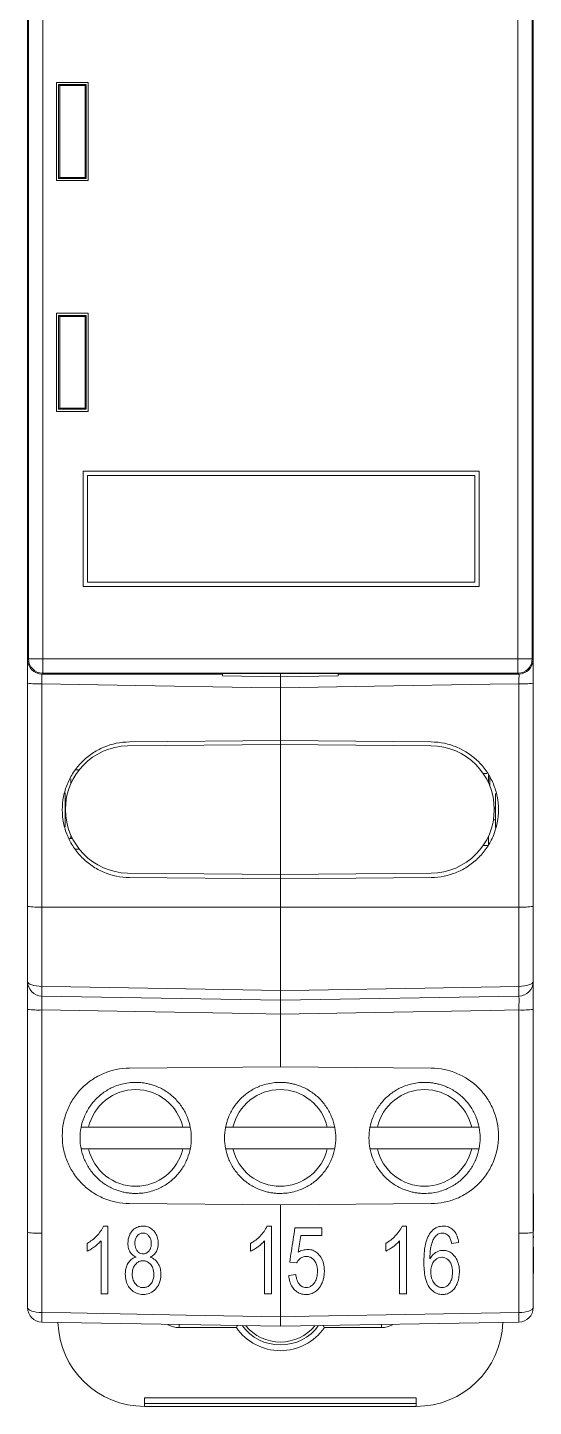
# Model space of a CAD drawing. Header units: millimetres. Extents: x 2728.5 to 2746, y 1853.1 to 1948.7.
# Drawn here: x 2728.5 to 2746.01, y 1853.12 to 1900.89 of the extents above; entities that cross this region are included whole.
import ezdxf

# ---------------------------------------------------------------- set-up
doc = ezdxf.new("R2010")
doc.units = ezdxf.units.MM

msp = doc.modelspace()

# ---------------------------------------------------------------- linework, layer by layer
at = {"color": 7, "linetype": 'Continuous', "lineweight": 15}
for p, q in [((2728.499, 1922.795), (2728.499, 1878.995)), ((2728.499, 1922.651), (2728.499, 1879.139)), ((2728.528, 1879.024), (2728.528, 1922.765)), ((2729.028, 1922.765), (2729.028, 1879.024)), ((2745.47, 1879.024), (2745.47, 1922.765)), ((2745.97, 1922.765), (2745.97, 1879.024)), ((2745.999, 1878.995), (2745.999, 1922.795)), ((2745.999, 1879.139), (2745.999, 1922.651)), ((2729.499, 1895.595), (2729.499, 1898.995)), ((2729.499, 1898.995), (2730.599, 1898.995)), ((2729.609, 1898.885), (2729.574, 1898.92)), ((2729.574, 1898.92), (2729.574, 1895.67)), ((2730.524, 1898.92), (2729.574, 1898.92)), ((2729.609, 1898.885), (2729.609, 1895.704)), ((2730.489, 1898.885), (2729.609, 1898.885)), ((2730.489, 1898.885), (2730.524, 1898.92)), ((2730.489, 1895.704), (2730.489, 1898.885)), ((2730.524, 1895.67), (2730.524, 1898.92)), ((2730.599, 1898.995), (2730.599, 1895.595)), ((2730.599, 1895.595), (2729.499, 1895.595)), ((2729.609, 1895.704), (2729.574, 1895.67)), ((2729.574, 1895.67), (2730.524, 1895.67)), ((2729.609, 1895.704), (2730.489, 1895.704)), ((2730.489, 1895.704), (2730.524, 1895.67)), ((2729.499, 1890.995), (2730.599, 1890.995)), ((2729.499, 1887.595), (2729.499, 1890.995)), ((2730.599, 1890.995), (2730.599, 1887.595)), ((2729.609, 1890.885), (2729.574, 1890.92)), ((2730.524, 1890.92), (2729.574, 1890.92)), ((2729.574, 1890.92), (2729.574, 1887.67)), ((2730.489, 1890.885), (2729.609, 1890.885)), ((2729.609, 1890.885), (2729.609, 1887.704)), ((2730.489, 1890.885), (2730.524, 1890.92)), ((2730.489, 1887.704), (2730.489, 1890.885)), ((2730.524, 1887.67), (2730.524, 1890.92)), ((2730.599, 1887.595), (2729.499, 1887.595)), ((2729.609, 1887.704), (2729.574, 1887.67)), ((2729.574, 1887.67), (2730.524, 1887.67)), ((2729.609, 1887.704), (2730.489, 1887.704)), ((2730.489, 1887.704), (2730.524, 1887.67)), ((2744.128, 1885.524), (2730.428, 1885.524)), ((2730.428, 1885.524), (2730.428, 1881.524)), ((2743.978, 1885.374), (2730.578, 1885.374)), ((2730.578, 1885.374), (2730.578, 1881.674)), ((2743.978, 1881.674), (2743.978, 1885.374)), ((2744.128, 1881.524), (2744.128, 1885.524)), ((2730.428, 1881.524), (2744.128, 1881.524)), ((2730.578, 1881.674), (2743.978, 1881.674)), ((2728.499, 1878.995), (2728.528, 1879.024)), ((2729.028, 1879.024), (2728.528, 1879.024)), ((2729.028, 1879.024), (2745.47, 1879.024)), ((2729.028, 1878.524), (2729.028, 1879.024)), ((2745.97, 1879.024), (2745.47, 1879.024)), ((2745.47, 1878.524), (2745.47, 1879.024)), ((2745.97, 1879.024), (2745.999, 1878.995)), ((2729.028, 1878.524), (2728.999, 1878.495)), ((2745.47, 1878.524), (2729.028, 1878.524)), ((2735.043, 1878.515), (2735.043, 1878.505)), ((2739.455, 1878.515), (2735.043, 1878.515)), ((2735.043, 1878.505), (2735.043, 1878.515)), ((2735.249, 1878.429), (2735.249, 1878.515)), ((2737.249, 1878.515), (2737.249, 1878.395)), ((2739.249, 1878.515), (2739.249, 1878.429)), ((2739.455, 1878.505), (2739.455, 1878.515)), ((2739.455, 1878.505), (2739.455, 1878.515)), ((2745.499, 1878.495), (2745.47, 1878.524)), ((2728.499, 1870.446), (2728.499, 1878.175)), ((2728.99, 1878.157), (2728.99, 1870.422)), ((2728.999, 1878.495), (2735.249, 1878.495)), ((2735.043, 1878.505), (2735.249, 1878.505)), ((2737.249, 1878.395), (2735.249, 1878.429)), ((2739.249, 1878.429), (2737.249, 1878.395)), ((2739.249, 1878.505), (2739.455, 1878.505)), ((2739.249, 1878.495), (2745.499, 1878.495)), ((2745.508, 1870.422), (2745.508, 1878.157)), ((2745.999, 1878.175), (2745.999, 1870.446)), ((2737.249, 1878.013), (2737.249, 1876.19)), ((2737.249, 1876.19), (2732.028, 1876.144)), ((2737.249, 1876.19), (2742.469, 1876.144)), ((2731.956, 1876.009), (2737.249, 1876.055)), ((2737.249, 1876.055), (2737.249, 1871.55)), ((2737.249, 1876.055), (2742.468, 1876.009)), ((2730.168, 1875.179), (2730.287, 1875.176)), ((2744.266, 1875.055), (2744.397, 1875.055)), ((2744.449, 1874.735), (2744.449, 1874.983)), ((2729.799, 1874.381), (2729.799, 1873.206)), ((2744.699, 1873.18), (2744.699, 1874.357)), ((2744.626, 1873.444), (2744.699, 1873.445)), ((2730.053, 1872.795), (2729.954, 1872.795)), ((2744.449, 1872.562), (2744.449, 1872.87)), ((2730.289, 1872.429), (2730.158, 1872.427)), ((2744.439, 1872.55), (2744.266, 1872.55)), ((2731.962, 1871.597), (2737.249, 1871.55)), ((2737.249, 1871.399), (2732.028, 1871.445)), ((2737.249, 1871.55), (2742.468, 1871.596)), ((2737.249, 1871.399), (2742.469, 1871.445)), ((2737.249, 1871.399), (2737.249, 1870.415)), ((2728.499, 1867.839), (2728.499, 1870.446)), ((2728.99, 1870.422), (2737.249, 1870.415)), ((2728.99, 1870.422), (2728.99, 1867.675)), ((2745.508, 1870.422), (2737.249, 1870.415)), ((2737.249, 1870.415), (2737.249, 1867.526)), ((2745.508, 1867.675), (2745.508, 1870.422)), ((2745.999, 1870.446), (2745.999, 1867.839)), ((2737.249, 1867.195), (2728.99, 1867.339)), ((2745.508, 1867.339), (2737.249, 1867.195)), ((2728.499, 1859.146), (2728.499, 1866.875)), ((2728.99, 1866.857), (2728.99, 1859.122)), ((2737.249, 1866.713), (2737.249, 1864.89)), ((2745.508, 1859.122), (2745.508, 1866.857)), ((2745.999, 1866.875), (2745.999, 1859.146)), ((2737.249, 1864.89), (2732.028, 1864.844)), ((2737.249, 1864.89), (2742.469, 1864.844)), ((2730.609, 1862.798), (2733.874, 1862.798)), ((2735.609, 1862.798), (2738.874, 1862.798)), ((2740.609, 1862.798), (2743.874, 1862.798)), ((2733.874, 1862.048), (2730.609, 1862.048)), ((2738.874, 1862.048), (2735.609, 1862.048)), ((2743.874, 1862.048), (2740.609, 1862.048)), ((2746.009, 1860.521), (2745.999, 1860.521)), ((2746.009, 1860.489), (2745.999, 1860.489)), ((2746.009, 1859.189), (2746.009, 1860.489)), ((2737.249, 1860.099), (2732.028, 1860.145)), ((2737.249, 1860.099), (2737.249, 1859.115)), ((2728.499, 1856.539), (2728.499, 1859.146)), ((2728.99, 1859.122), (2728.99, 1856.375)), ((2731.125, 1859.368), (2731.281, 1859.368)), ((2736.786, 1859.368), (2736.942, 1859.368)), ((2737.249, 1859.115), (2737.249, 1856.226)), ((2738.683, 1859.308), (2738.683, 1859.037)), ((2741.461, 1859.368), (2741.617, 1859.368)), ((2745.508, 1856.375), (2745.508, 1859.122)), ((2746.009, 1859.189), (2745.999, 1859.189)), ((2746.009, 1859.172), (2745.999, 1859.172)), ((2746.009, 1859.154), (2745.999, 1859.154)), ((2745.999, 1859.146), (2745.999, 1856.539)), ((2746.009, 1859.025), (2745.999, 1859.025)), ((2746.009, 1858.961), (2745.999, 1858.961)), ((2746.009, 1858.961), (2746.009, 1859.025)), ((2743.418, 1858.797), (2743.178, 1858.767)), ((2746.009, 1858.671), (2745.999, 1858.671)), ((2746.009, 1858.639), (2745.999, 1858.639)), ((2746.009, 1857.729), (2746.009, 1858.639)), ((2737.812, 1858.089), (2737.572, 1858.123)), ((2737.542, 1857.657), (2737.782, 1857.687)), ((2746.009, 1857.729), (2745.999, 1857.729)), ((2746.009, 1857.668), (2745.999, 1857.668)), ((2731.281, 1857.026), (2731.041, 1857.026)), ((2736.942, 1857.026), (2736.702, 1857.026)), ((2741.617, 1857.026), (2741.377, 1857.026)), ((2746.009, 1857.322), (2745.999, 1857.322)), ((2746.009, 1857.225), (2745.999, 1857.225)), ((2746.009, 1856.997), (2745.999, 1856.997)), ((2737.249, 1855.895), (2728.99, 1856.039)), ((2735.726, 1855.85), (2733.749, 1855.85)), ((2745.508, 1856.039), (2737.249, 1855.895)), ((2740.749, 1855.85), (2738.772, 1855.85)), ((2732.549, 1853.419), (2741.949, 1853.419)), ((2732.549, 1853.219), (2732.549, 1853.419)), ((2741.949, 1853.219), (2732.549, 1853.219)), ((2732.549, 1853.219), (2732.549, 1853.12)), ((2741.949, 1853.219), (2741.949, 1853.419)), ((2741.949, 1853.219), (2741.949, 1853.12)), ((2741.949, 1853.12), (2732.549, 1853.12))]:
    msp.add_line(p, q, dxfattribs=at)
at = {"color": 102, "linetype": 'Continuous', "lineweight": 15}
for p, q in [((2737.249, 1876.19), (2737.249, 1876.055)), ((2729.995, 1874.868), (2729.995, 1874.693)), ((2744.502, 1874.611), (2744.502, 1874.91)), ((2729.995, 1872.915), (2729.995, 1872.795)), ((2737.249, 1871.55), (2737.249, 1871.399)), ((2732.43, 1859.119), (2732.561, 1859.119)), ((2742.923, 1859.119), (2742.813, 1859.119)), ((2733.749, 1855.85), (2733.749, 1855.956)), ((2740.749, 1855.956), (2740.749, 1855.85))]:
    msp.add_line(p, q, dxfattribs=at)
at = {"color": 7, "linetype": 'Continuous', "lineweight": 15, "flags": 128}
for points in [[(2737.249, 1878.013), (2736.249, 1878.03), (2732.25, 1878.1), (2728.99, 1878.157)], [(2745.508, 1878.157), (2744.508, 1878.139), (2740.509, 1878.07), (2737.249, 1878.013)], [(2728.99, 1867.675), (2728.894, 1867.679), (2728.801, 1867.689), (2728.717, 1867.704), (2728.642, 1867.724), (2728.581, 1867.749), (2728.536, 1867.777), (2728.508, 1867.807), (2728.499, 1867.839)], [(2728.99, 1867.675), (2729.99, 1867.657), (2733.989, 1867.585), (2737.249, 1867.526)], [(2737.249, 1867.526), (2738.249, 1867.544), (2742.248, 1867.616), (2745.508, 1867.675)], [(2745.999, 1867.839), (2745.989, 1867.807), (2745.962, 1867.777), (2745.916, 1867.749), (2745.855, 1867.724), (2745.781, 1867.704), (2745.696, 1867.689), (2745.604, 1867.679), (2745.508, 1867.675)], [(2737.249, 1866.713), (2736.249, 1866.73), (2732.25, 1866.8), (2728.99, 1866.857)], [(2745.508, 1866.857), (2744.508, 1866.839), (2740.509, 1866.77), (2737.249, 1866.713)], [(2737.249, 1860.099), (2739.858, 1860.122), (2742.469, 1860.145)], [(2728.99, 1856.375), (2728.894, 1856.379), (2728.801, 1856.389), (2728.717, 1856.404), (2728.642, 1856.424), (2728.581, 1856.449), (2728.536, 1856.477), (2728.508, 1856.507), (2728.499, 1856.539)], [(2745.508, 1856.375), (2745.604, 1856.379), (2745.696, 1856.389), (2745.781, 1856.404), (2745.855, 1856.424), (2745.916, 1856.449), (2745.962, 1856.477), (2745.989, 1856.507), (2745.999, 1856.539)], [(2728.99, 1856.375), (2729.99, 1856.357), (2733.989, 1856.285), (2737.249, 1856.226)], [(2737.249, 1856.226), (2738.249, 1856.244), (2742.248, 1856.316), (2745.508, 1856.375)]]:
    msp.add_lwpolyline(points, dxfattribs=at)
at = {"color": 7, "linetype": 'Continuous', "lineweight": 15}
for centre, radius, start, end in [((2729.028, 1879.024), 0.5, 180.0016, 269.9983), ((2745.469, 1879.024), 0.5, 270.0017, 359.9984), ((2728.869, 1881.579), 3.424, 263.7965, 272.0287), ((2745.629, 1881.579), 3.424, 267.9713, 276.2035), ((2742.449, 1873.803), 2.207, 270.5, 89.5), ((2728.869, 1872.983), 2.565, 261.7006, 272.7065), ((2745.629, 1872.983), 2.565, 267.2935, 278.2994), ((2728.999, 1867.839), 0.5, 180, 269), ((2734.804, 1867.507), 5.816, 178.3416, 181.6584), ((2745.499, 1867.839), 0.5, 271, 0), ((2739.694, 1867.507), 5.816, 358.3416, 1.6584), ((2728.869, 1870.279), 3.425, 263.7973, 272.0285), ((2745.629, 1870.279), 3.425, 267.9715, 276.2027), ((2728.869, 1861.682), 2.564, 261.6988, 272.708), ((2745.629, 1861.682), 2.564, 267.292, 278.3012), ((2728.999, 1856.539), 0.5, 180, 269), ((2745.499, 1856.539), 0.5, 271, 0), ((2734.804, 1856.207), 5.816, 178.3416, 181.6584), ((2739.694, 1856.207), 5.816, 358.3416, 1.6584), ((2732.549, 1856.12), 3, 181.7547, 270), ((2737.249, 1856.9), 1.85, 214.5739, 325.4261), ((2737.249, 1856.9), 1.65, 216.5266, 323.4734), ((2737.249, 1856.9), 1.55, 219.4127, 320.5873), ((2741.949, 1856.12), 3, 270, 358.2335)]:
    msp.add_arc(centre, radius, start, end, dxfattribs=at)
at = {"color": 102, "linetype": 'Continuous', "lineweight": 15}
for centre, start, end in [((2733.749, 1856.65), 240.7879, 270), ((2740.749, 1856.65), 270, 298.966)]:
    msp.add_arc(centre, 0.8, start, end, dxfattribs=at)
at = {"color": 7, "linetype": 'Continuous', "lineweight": 15}
for centre, major_axis, ratio, start_param, end_param in [((2728.999, 1878.995), (-0.354, -0.354), 0.999973, 5.497801, 7.06857), ((2745.499, 1878.995), (0.354, -0.354), 0.999973, 5.497801, 7.06857), ((2732.015, 1873.803), (-1.412, 1.697), 0.999163, 5.615437, 8.706415), ((2744.499, 1873.743), (0.142, 0.144), 0.975618, 5.503958, 6.182554)]:
    msp.add_ellipse(centre, major_axis=major_axis, ratio=ratio, start_param=start_param, end_param=end_param, dxfattribs=at)
for points, knots in [([(2728.499, 1878.995), (2728.499, 1878.932), (2728.499, 1878.803), (2728.499, 1878.509), (2728.499, 1878.286), (2728.499, 1878.175)], [0, 0, 0, 0, 0.322195, 0.661098, 1, 1, 1, 1]), ([(2745.999, 1878.175), (2745.999, 1878.236), (2745.999, 1878.41), (2745.999, 1878.676), (2745.999, 1878.899), (2745.999, 1878.972), (2745.999, 1878.995)], [0, 0, 0, 0, 0.183153, 0.515053, 0.846973, 1, 1, 1, 1]), ([(2737.249, 1878.405), (2737.249, 1878.399), (2737.249, 1878.367), (2737.249, 1878.262), (2737.249, 1878.13), (2737.249, 1878.044), (2737.249, 1878.013)], [0, 0, 0, 0, 0.087417, 0.44514, 0.802841, 1, 1, 1, 1]), ([(2737.249, 1878.013), (2737.249, 1878.068), (2737.249, 1878.18), (2737.249, 1878.32), (2737.249, 1878.379), (2737.249, 1878.405)], [0, 0, 0, 0, 0.359008, 0.718015, 1, 1, 1, 1]), ([(2732.028, 1871.445), (2731.724, 1871.447), (2731.416, 1871.511), (2730.995, 1871.688), (2730.86, 1871.762), (2730.605, 1871.934), (2730.488, 1872.031), (2730.273, 1872.248), (2730.175, 1872.369), (2730.006, 1872.623), (2729.935, 1872.757), (2729.818, 1873.041), (2729.773, 1873.189), (2729.714, 1873.488), (2729.699, 1873.639), (2729.699, 1873.948), (2729.714, 1874.1), (2729.773, 1874.398), (2729.817, 1874.547), (2729.934, 1874.83), (2730.005, 1874.964), (2730.173, 1875.219), (2730.271, 1875.339), (2730.486, 1875.556), (2730.603, 1875.653), (2730.857, 1875.826), (2730.993, 1875.899), (2731.413, 1876.077), (2731.719, 1876.142), (2732.028, 1876.144)], [0, 0, 0, 0, 0.125, 0.125, 0.1875, 0.1875, 0.25, 0.25, 0.3125, 0.3125, 0.375, 0.375, 0.4375, 0.4375, 0.5, 0.5, 0.5625, 0.5625, 0.625, 0.625, 0.6875, 0.6875, 0.75, 0.75, 0.8125, 0.8125, 0.875, 0.875, 1, 1, 1, 1]), ([(2742.469, 1871.445), (2742.624, 1871.446), (2742.776, 1871.462), (2743.074, 1871.524), (2743.222, 1871.57), (2743.505, 1871.689), (2743.638, 1871.762), (2743.892, 1871.933), (2744.011, 1872.033), (2744.226, 1872.249), (2744.322, 1872.368), (2744.492, 1872.624), (2744.564, 1872.76), (2744.738, 1873.182), (2744.799, 1873.49), (2744.799, 1873.947), (2744.784, 1874.102), (2744.724, 1874.401), (2744.68, 1874.547), (2744.564, 1874.83), (2744.491, 1874.967), (2744.323, 1875.221), (2744.227, 1875.339), (2743.902, 1875.667), (2743.646, 1875.84), (2743.221, 1876.019), (2743.076, 1876.065), (2742.777, 1876.127), (2742.622, 1876.143), (2742.469, 1876.144)], [0, 0, 0, 0, 0.0625, 0.0625, 0.125, 0.125, 0.1875, 0.1875, 0.25, 0.25, 0.3125, 0.3125, 0.375, 0.375, 0.5, 0.5, 0.5625, 0.5625, 0.625, 0.625, 0.6875, 0.6875, 0.75, 0.75, 0.875, 0.875, 0.9375, 0.9375, 1, 1, 1, 1]), ([(2728.499, 1867.839), (2728.499, 1867.839), (2728.499, 1867.735), (2728.499, 1867.47), (2728.499, 1867.363), (2728.499, 1867.129), (2728.499, 1867.004), (2728.499, 1866.875)], [0, 0, 0, 0, 0.5, 0.5, 0.75, 0.75, 1, 1, 1, 1]), ([(2737.249, 1867.526), (2737.249, 1867.429), (2737.249, 1867.345), (2737.249, 1867.227), (2737.249, 1867.195), (2737.249, 1867.195)], [0, 0, 0, 0, 0.5, 0.5, 1, 1, 1, 1]), ([(2737.249, 1867.195), (2737.249, 1867.195), (2737.249, 1867.227), (2737.249, 1867.344), (2737.249, 1867.429), (2737.249, 1867.526)], [0, 0, 0, 0, 0.5, 0.5, 1, 1, 1, 1]), ([(2745.999, 1866.875), (2745.999, 1867.133), (2745.999, 1867.382), (2745.999, 1867.647), (2745.999, 1867.718), (2745.999, 1867.814), (2745.999, 1867.839), (2745.999, 1867.839)], [0, 0, 0, 0, 0.5, 0.5, 0.75, 0.75, 1, 1, 1, 1]), ([(2728.99, 1866.857), (2728.988, 1866.986), (2728.987, 1867.11), (2728.987, 1867.287), (2728.988, 1867.339), (2728.99, 1867.339)], [0, 0, 0, 0, 0.5, 0.5, 1, 1, 1, 1]), ([(2737.249, 1867.195), (2737.249, 1867.195), (2737.249, 1867.143), (2737.249, 1866.966), (2737.249, 1866.842), (2737.249, 1866.713)], [0, 0, 0, 0, 0.5, 0.5, 1, 1, 1, 1]), ([(2737.249, 1866.713), (2737.249, 1866.842), (2737.249, 1866.966), (2737.249, 1867.143), (2737.249, 1867.195), (2737.249, 1867.195)], [0, 0, 0, 0, 0.5, 0.5, 1, 1, 1, 1]), ([(2745.508, 1867.339), (2745.51, 1867.339), (2745.511, 1867.287), (2745.511, 1867.11), (2745.51, 1866.986), (2745.508, 1866.857)], [0, 0, 0, 0, 0.5, 0.5, 1, 1, 1, 1]), ([(2732.028, 1860.145), (2731.724, 1860.147), (2731.416, 1860.211), (2730.995, 1860.388), (2730.86, 1860.462), (2730.605, 1860.634), (2730.488, 1860.731), (2730.273, 1860.948), (2730.175, 1861.069), (2730.006, 1861.323), (2729.935, 1861.457), (2729.818, 1861.741), (2729.773, 1861.889), (2729.714, 1862.188), (2729.699, 1862.339), (2729.699, 1862.648), (2729.714, 1862.8), (2729.773, 1863.098), (2729.817, 1863.247), (2729.934, 1863.53), (2730.005, 1863.664), (2730.173, 1863.919), (2730.271, 1864.039), (2730.486, 1864.256), (2730.603, 1864.353), (2730.857, 1864.526), (2730.993, 1864.599), (2731.413, 1864.777), (2731.719, 1864.842), (2732.028, 1864.844)], [0, 0, 0, 0, 0.125, 0.125, 0.1875, 0.1875, 0.25, 0.25, 0.3125, 0.3125, 0.375, 0.375, 0.4375, 0.4375, 0.5, 0.5, 0.5625, 0.5625, 0.625, 0.625, 0.6875, 0.6875, 0.75, 0.75, 0.8125, 0.8125, 0.875, 0.875, 1, 1, 1, 1]), ([(2742.469, 1860.145), (2742.624, 1860.146), (2742.776, 1860.162), (2743.074, 1860.224), (2743.222, 1860.27), (2743.505, 1860.389), (2743.638, 1860.462), (2743.892, 1860.633), (2744.011, 1860.733), (2744.226, 1860.949), (2744.322, 1861.068), (2744.492, 1861.324), (2744.564, 1861.46), (2744.738, 1861.882), (2744.799, 1862.19), (2744.799, 1862.647), (2744.784, 1862.802), (2744.724, 1863.101), (2744.68, 1863.247), (2744.564, 1863.53), (2744.491, 1863.667), (2744.323, 1863.921), (2744.227, 1864.039), (2743.902, 1864.367), (2743.646, 1864.54), (2743.221, 1864.719), (2743.076, 1864.765), (2742.777, 1864.827), (2742.622, 1864.843), (2742.469, 1864.844)], [0, 0, 0, 0, 0.0625, 0.0625, 0.125, 0.125, 0.1875, 0.1875, 0.25, 0.25, 0.3125, 0.3125, 0.375, 0.375, 0.5, 0.5, 0.5625, 0.5625, 0.625, 0.625, 0.6875, 0.6875, 0.75, 0.75, 0.875, 0.875, 0.9375, 0.9375, 1, 1, 1, 1]), ([(2732.241, 1860.498), (2732.192, 1860.499), (2732.095, 1860.501), (2731.951, 1860.518), (2731.809, 1860.545), (2731.669, 1860.583), (2731.454, 1860.659), (2731.176, 1860.802), (2730.871, 1861.053), (2730.62, 1861.358), (2730.444, 1861.701), (2730.338, 1862.06), (2730.305, 1862.423), (2730.338, 1862.786), (2730.444, 1863.145), (2730.62, 1863.488), (2730.871, 1863.793), (2731.176, 1864.044), (2731.483, 1864.202), (2731.761, 1864.292), (2731.999, 1864.339), (2732.16, 1864.345), (2732.241, 1864.348)], [0, 0, 0, 0, 0.024176, 0.048139, 0.072026, 0.095974, 0.120121, 0.185059, 0.250086, 0.315023, 0.38005, 0.439993, 0.500024, 0.559968, 0.619999, 0.684937, 0.749963, 0.814901, 0.879927, 0.92, 0.95981, 1, 1, 1, 1]), ([(2732.241, 1864.348), (2732.29, 1864.347), (2732.387, 1864.345), (2732.531, 1864.328), (2732.673, 1864.301), (2732.813, 1864.263), (2733.028, 1864.187), (2733.306, 1864.044), (2733.611, 1863.794), (2733.862, 1863.488), (2734.038, 1863.146), (2734.144, 1862.786), (2734.177, 1862.423), (2734.144, 1862.06), (2734.039, 1861.701), (2733.862, 1861.358), (2733.612, 1861.053), (2733.306, 1860.802), (2732.999, 1860.644), (2732.721, 1860.554), (2732.483, 1860.507), (2732.322, 1860.501), (2732.241, 1860.498)], [0, 0, 0, 0, 0.024176, 0.048139, 0.072026, 0.095974, 0.120121, 0.185059, 0.250086, 0.315023, 0.38005, 0.439993, 0.500024, 0.559968, 0.619999, 0.684937, 0.749963, 0.814901, 0.879927, 0.92, 0.95981, 1, 1, 1, 1]), ([(2737.241, 1860.498), (2737.192, 1860.499), (2737.095, 1860.501), (2736.951, 1860.518), (2736.809, 1860.545), (2736.669, 1860.583), (2736.454, 1860.659), (2736.176, 1860.802), (2735.871, 1861.053), (2735.62, 1861.358), (2735.444, 1861.701), (2735.338, 1862.06), (2735.305, 1862.423), (2735.338, 1862.786), (2735.444, 1863.145), (2735.62, 1863.488), (2735.871, 1863.793), (2736.176, 1864.044), (2736.483, 1864.202), (2736.761, 1864.292), (2736.999, 1864.339), (2737.16, 1864.345), (2737.241, 1864.348)], [0, 0, 0, 0, 0.024176, 0.048139, 0.072026, 0.095974, 0.120121, 0.185059, 0.250086, 0.315023, 0.38005, 0.439993, 0.500024, 0.559968, 0.619999, 0.684937, 0.749963, 0.814901, 0.879927, 0.92, 0.95981, 1, 1, 1, 1]), ([(2737.241, 1864.348), (2737.29, 1864.347), (2737.387, 1864.345), (2737.531, 1864.328), (2737.673, 1864.301), (2737.813, 1864.263), (2738.028, 1864.187), (2738.306, 1864.044), (2738.611, 1863.794), (2738.862, 1863.488), (2739.038, 1863.146), (2739.144, 1862.786), (2739.177, 1862.423), (2739.144, 1862.06), (2739.039, 1861.701), (2738.862, 1861.358), (2738.612, 1861.053), (2738.306, 1860.802), (2737.999, 1860.644), (2737.721, 1860.554), (2737.483, 1860.507), (2737.322, 1860.501), (2737.241, 1860.498)], [0, 0, 0, 0, 0.024176, 0.048139, 0.072026, 0.095974, 0.120121, 0.185059, 0.250086, 0.315023, 0.38005, 0.439993, 0.500024, 0.559968, 0.619999, 0.684937, 0.749963, 0.814901, 0.879927, 0.92, 0.95981, 1, 1, 1, 1]), ([(2742.241, 1860.498), (2742.192, 1860.499), (2742.095, 1860.501), (2741.951, 1860.518), (2741.809, 1860.545), (2741.669, 1860.583), (2741.454, 1860.659), (2741.176, 1860.802), (2740.871, 1861.053), (2740.62, 1861.358), (2740.444, 1861.701), (2740.338, 1862.06), (2740.305, 1862.423), (2740.338, 1862.786), (2740.444, 1863.145), (2740.62, 1863.488), (2740.871, 1863.793), (2741.176, 1864.044), (2741.483, 1864.202), (2741.761, 1864.292), (2741.999, 1864.339), (2742.16, 1864.345), (2742.241, 1864.348)], [0, 0, 0, 0, 0.024176, 0.048139, 0.072026, 0.095974, 0.120121, 0.185059, 0.250086, 0.315023, 0.38005, 0.439993, 0.500024, 0.559968, 0.619999, 0.684937, 0.749963, 0.814901, 0.879927, 0.92, 0.95981, 1, 1, 1, 1]), ([(2742.241, 1864.348), (2742.29, 1864.347), (2742.387, 1864.345), (2742.531, 1864.328), (2742.673, 1864.301), (2742.813, 1864.263), (2743.028, 1864.187), (2743.306, 1864.044), (2743.611, 1863.794), (2743.862, 1863.488), (2744.038, 1863.146), (2744.144, 1862.786), (2744.177, 1862.423), (2744.144, 1862.06), (2744.039, 1861.701), (2743.862, 1861.358), (2743.612, 1861.053), (2743.306, 1860.802), (2742.999, 1860.644), (2742.721, 1860.554), (2742.483, 1860.507), (2742.322, 1860.501), (2742.241, 1860.498)], [0, 0, 0, 0, 0.024176, 0.048139, 0.072026, 0.095974, 0.120121, 0.185059, 0.250086, 0.315023, 0.38005, 0.439993, 0.500024, 0.559968, 0.619999, 0.684937, 0.749963, 0.814901, 0.879927, 0.92, 0.95981, 1, 1, 1, 1]), ([(2732.241, 1864.098), (2731.862, 1864.098), (2731.494, 1863.969), (2730.901, 1863.497), (2730.693, 1863.167), (2730.609, 1862.798)], [0, 0, 0, 0, 0.5, 0.5, 1, 1, 1, 1]), ([(2733.874, 1862.798), (2733.789, 1863.167), (2733.581, 1863.497), (2732.988, 1863.969), (2732.62, 1864.098), (2732.241, 1864.098)], [0, 0, 0, 0, 0.5, 0.5, 1, 1, 1, 1]), ([(2737.241, 1864.098), (2736.862, 1864.098), (2736.494, 1863.969), (2735.901, 1863.497), (2735.693, 1863.167), (2735.609, 1862.798)], [0, 0, 0, 0, 0.5, 0.5, 1, 1, 1, 1]), ([(2738.874, 1862.798), (2738.789, 1863.167), (2738.581, 1863.497), (2737.988, 1863.969), (2737.62, 1864.098), (2737.241, 1864.098)], [0, 0, 0, 0, 0.5, 0.5, 1, 1, 1, 1]), ([(2742.241, 1864.098), (2741.862, 1864.098), (2741.494, 1863.969), (2740.901, 1863.497), (2740.693, 1863.167), (2740.609, 1862.798)], [0, 0, 0, 0, 0.5, 0.5, 1, 1, 1, 1]), ([(2743.874, 1862.798), (2743.789, 1863.167), (2743.581, 1863.497), (2742.988, 1863.969), (2742.62, 1864.098), (2742.241, 1864.098)], [0, 0, 0, 0, 0.5, 0.5, 1, 1, 1, 1]), ([(2730.609, 1862.048), (2730.693, 1861.679), (2730.901, 1861.349), (2731.494, 1860.877), (2731.862, 1860.748), (2732.241, 1860.748)], [0, 0, 0, 0, 0.5, 0.5, 1, 1, 1, 1]), ([(2732.241, 1860.748), (2732.62, 1860.748), (2732.988, 1860.877), (2733.581, 1861.349), (2733.789, 1861.679), (2733.874, 1862.048)], [0, 0, 0, 0, 0.5, 0.5, 1, 1, 1, 1]), ([(2735.609, 1862.048), (2735.693, 1861.679), (2735.901, 1861.349), (2736.494, 1860.877), (2736.862, 1860.748), (2737.241, 1860.748)], [0, 0, 0, 0, 0.5, 0.5, 1, 1, 1, 1]), ([(2737.241, 1860.748), (2737.62, 1860.748), (2737.988, 1860.877), (2738.581, 1861.349), (2738.789, 1861.679), (2738.874, 1862.048)], [0, 0, 0, 0, 0.5, 0.5, 1, 1, 1, 1]), ([(2740.609, 1862.048), (2740.693, 1861.679), (2740.901, 1861.349), (2741.494, 1860.877), (2741.862, 1860.748), (2742.241, 1860.748)], [0, 0, 0, 0, 0.5, 0.5, 1, 1, 1, 1]), ([(2742.241, 1860.748), (2742.62, 1860.748), (2742.988, 1860.877), (2743.581, 1861.349), (2743.789, 1861.679), (2743.874, 1862.048)], [0, 0, 0, 0, 0.5, 0.5, 1, 1, 1, 1]), ([(2731.125, 1859.368), (2731.069, 1859.241), (2730.986, 1859.125), (2730.891, 1859.025), (2730.842, 1858.974), (2730.79, 1858.927), (2730.735, 1858.884), (2730.679, 1858.841), (2730.62, 1858.803), (2730.56, 1858.767)], [0, 0, 0, 0, 0.500335, 0.500335, 0.500335, 0.750302, 0.750302, 0.750302, 1, 1, 1, 1]), ([(2731.281, 1857.026), (2731.281, 1857.118), (2731.281, 1857.305), (2731.281, 1857.592), (2731.281, 1857.887), (2731.281, 1858.274), (2731.281, 1858.768), (2731.281, 1859.163), (2731.281, 1859.368)], [0, 0, 0, 0, 0.12047, 0.243906, 0.37041, 0.500076, 0.740119, 1, 1, 1, 1]), ([(2732.494, 1859.368), (2732.474, 1859.367), (2732.455, 1859.366), (2732.435, 1859.364), (2732.379, 1859.359), (2732.324, 1859.343), (2732.273, 1859.319), (2732.216, 1859.291), (2732.165, 1859.251), (2732.122, 1859.204), (2732.08, 1859.157), (2732.046, 1859.102), (2732.021, 1859.044), (2731.985, 1858.959), (2731.973, 1858.863), (2731.971, 1858.77)], [0, 0, 0, 0, 0.065755, 0.065755, 0.065755, 0.254168, 0.254168, 0.254168, 0.468613, 0.468613, 0.468613, 0.681703, 0.681703, 0.681703, 1, 1, 1, 1]), ([(2732.211, 1858.777), (2732.212, 1858.805), (2732.213, 1858.834), (2732.219, 1858.862), (2732.226, 1858.9), (2732.238, 1858.936), (2732.256, 1858.97), (2732.274, 1859.004), (2732.299, 1859.036), (2732.328, 1859.062), (2732.351, 1859.083), (2732.377, 1859.1), (2732.406, 1859.111), (2732.434, 1859.123), (2732.465, 1859.126), (2732.495, 1859.128)], [0, 0, 0, 0, 0.17141, 0.17141, 0.17141, 0.399207, 0.399207, 0.399207, 0.634505, 0.634505, 0.634505, 0.81784, 0.81784, 0.81784, 1, 1, 1, 1]), ([(2733.022, 1858.761), (2733.021, 1858.823), (2733.016, 1858.887), (2733.001, 1858.948), (2732.986, 1859.009), (2732.961, 1859.069), (2732.928, 1859.122), (2732.9, 1859.167), (2732.866, 1859.208), (2732.827, 1859.243), (2732.782, 1859.283), (2732.729, 1859.317), (2732.672, 1859.338), (2732.615, 1859.358), (2732.554, 1859.366), (2732.494, 1859.368)], [0, 0, 0, 0, 0.210197, 0.210197, 0.210197, 0.421737, 0.421737, 0.421737, 0.596064, 0.596064, 0.596064, 0.799645, 0.799645, 0.799645, 1, 1, 1, 1]), ([(2732.495, 1859.128), (2732.51, 1859.127), (2732.526, 1859.126), (2732.541, 1859.123), (2732.566, 1859.119), (2732.591, 1859.109), (2732.614, 1859.096), (2732.641, 1859.08), (2732.666, 1859.059), (2732.688, 1859.035), (2732.713, 1859.006), (2732.734, 1858.974), (2732.749, 1858.938), (2732.773, 1858.883), (2732.78, 1858.821), (2732.782, 1858.761)], [0, 0, 0, 0, 0.087293, 0.087293, 0.087293, 0.237061, 0.237061, 0.237061, 0.423087, 0.423087, 0.423087, 0.645352, 0.645352, 0.645352, 1, 1, 1, 1]), ([(2736.786, 1859.368), (2736.73, 1859.241), (2736.647, 1859.124), (2736.551, 1859.024), (2736.503, 1858.974), (2736.451, 1858.927), (2736.395, 1858.884), (2736.34, 1858.841), (2736.281, 1858.803), (2736.221, 1858.767)], [0, 0, 0, 0, 0.500723, 0.500723, 0.500723, 0.750495, 0.750495, 0.750495, 1, 1, 1, 1]), ([(2736.942, 1857.026), (2736.942, 1857.12), (2736.942, 1857.308), (2736.942, 1857.595), (2736.942, 1857.889), (2736.942, 1858.278), (2736.942, 1858.771), (2736.942, 1859.165), (2736.942, 1859.368)], [0, 0, 0, 0, 0.121699, 0.245558, 0.371651, 0.500046, 0.743449, 1, 1, 1, 1]), ([(2737.752, 1859.308), (2737.732, 1859.171), (2737.691, 1858.902), (2737.631, 1858.507), (2737.591, 1858.25), (2737.572, 1858.123)], [0, 0, 0, 0, 0.345187, 0.678452, 1, 1, 1, 1]), ([(2738.683, 1859.308), (2738.524, 1859.308), (2738.214, 1859.308), (2737.904, 1859.308), (2737.752, 1859.308)], [0, 0, 0, 0, 0.512391, 1, 1, 1, 1]), ([(2737.867, 1858.467), (2737.881, 1858.56), (2737.91, 1858.75), (2737.939, 1858.941), (2737.954, 1859.037)], [0, 0, 0, 0, 0.493551, 1, 1, 1, 1]), ([(2737.954, 1859.037), (2738.072, 1859.037), (2738.315, 1859.037), (2738.558, 1859.037), (2738.683, 1859.037)], [0, 0, 0, 0, 0.4875, 1, 1, 1, 1]), ([(2741.461, 1859.368), (2741.406, 1859.241), (2741.323, 1859.125), (2741.227, 1859.025), (2741.179, 1858.974), (2741.126, 1858.928), (2741.071, 1858.884), (2741.016, 1858.841), (2740.957, 1858.803), (2740.897, 1858.767)], [0, 0, 0, 0, 0.499499, 0.499499, 0.499499, 0.749886, 0.749886, 0.749886, 1, 1, 1, 1]), ([(2741.617, 1857.026), (2741.617, 1857.119), (2741.617, 1857.307), (2741.617, 1857.593), (2741.617, 1857.888), (2741.617, 1858.276), (2741.617, 1858.77), (2741.617, 1859.164), (2741.617, 1859.368)], [0, 0, 0, 0, 0.121062, 0.244704, 0.37101, 0.50006, 0.741832, 1, 1, 1, 1]), ([(2742.887, 1859.368), (2742.854, 1859.366), (2742.821, 1859.365), (2742.788, 1859.359), (2742.733, 1859.349), (2742.679, 1859.33), (2742.63, 1859.302), (2742.56, 1859.264), (2742.501, 1859.207), (2742.451, 1859.145), (2742.402, 1859.083), (2742.362, 1859.013), (2742.333, 1858.94), (2742.279, 1858.804), (2742.252, 1858.658), (2742.237, 1858.514), (2742.223, 1858.383), (2742.219, 1858.253), (2742.217, 1858.122)], [0, 0, 0, 0, 0.061961, 0.061961, 0.061961, 0.167905, 0.167905, 0.167905, 0.319669, 0.319669, 0.319669, 0.470138, 0.470138, 0.470138, 0.749646, 0.749646, 0.749646, 1, 1, 1, 1]), ([(2742.532, 1858.875), (2742.543, 1858.896), (2742.555, 1858.918), (2742.567, 1858.939), (2742.593, 1858.981), (2742.624, 1859.021), (2742.661, 1859.053), (2742.688, 1859.076), (2742.72, 1859.096), (2742.753, 1859.109), (2742.786, 1859.121), (2742.822, 1859.126), (2742.857, 1859.128)], [0, 0, 0, 0, 0.167214, 0.167214, 0.167214, 0.508977, 0.508977, 0.508977, 0.755073, 0.755073, 0.755073, 1, 1, 1, 1]), ([(2742.857, 1859.128), (2742.889, 1859.126), (2742.92, 1859.122), (2742.95, 1859.112), (2742.981, 1859.102), (2743.01, 1859.084), (2743.035, 1859.064), (2743.051, 1859.05), (2743.066, 1859.034), (2743.081, 1859.018)], [0, 0, 0, 0, 0.366478, 0.366478, 0.366478, 0.749796, 0.749796, 0.749796, 1, 1, 1, 1]), ([(2743.418, 1858.797), (2743.414, 1858.834), (2743.409, 1858.87), (2743.401, 1858.906), (2743.385, 1858.98), (2743.359, 1859.053), (2743.321, 1859.119), (2743.294, 1859.165), (2743.26, 1859.207), (2743.221, 1859.242), (2743.176, 1859.283), (2743.123, 1859.317), (2743.065, 1859.338), (2743.009, 1859.358), (2742.947, 1859.366), (2742.887, 1859.368)], [0, 0, 0, 0, 0.126815, 0.126815, 0.126815, 0.392507, 0.392507, 0.392507, 0.576716, 0.576716, 0.576716, 0.789851, 0.789851, 0.789851, 1, 1, 1, 1]), ([(2743.081, 1859.018), (2743.108, 1858.982), (2743.129, 1858.942), (2743.144, 1858.899), (2743.152, 1858.878), (2743.158, 1858.856), (2743.164, 1858.834), (2743.169, 1858.812), (2743.174, 1858.79), (2743.178, 1858.767)], [0, 0, 0, 0, 0.500381, 0.500381, 0.500381, 0.750413, 0.750413, 0.750413, 1, 1, 1, 1]), ([(2730.56, 1858.497), (2730.606, 1858.519), (2730.651, 1858.543), (2730.694, 1858.569), (2730.736, 1858.596), (2730.778, 1858.624), (2730.818, 1858.654), (2730.858, 1858.684), (2730.898, 1858.716), (2730.935, 1858.749), (2730.973, 1858.783), (2731.008, 1858.819), (2731.041, 1858.857)], [0, 0, 0, 0, 0.251365, 0.251365, 0.251365, 0.500161, 0.500161, 0.500161, 0.749907, 0.749907, 0.749907, 1, 1, 1, 1]), ([(2730.56, 1858.767), (2730.56, 1858.722), (2730.56, 1858.632), (2730.56, 1858.542), (2730.56, 1858.497)], [0, 0, 0, 0, 0.506558, 1, 1, 1, 1]), ([(2731.041, 1858.857), (2731.041, 1858.748), (2731.041, 1858.533), (2731.041, 1858.215), (2731.041, 1857.905), (2731.041, 1857.604), (2731.041, 1857.311), (2731.041, 1857.121), (2731.041, 1857.026)], [0, 0, 0, 0, 0.176706, 0.34924, 0.517713, 0.682244, 0.84296, 1, 1, 1, 1]), ([(2731.971, 1858.77), (2731.972, 1858.741), (2731.973, 1858.712), (2731.976, 1858.684), (2731.982, 1858.625), (2731.997, 1858.565), (2732.023, 1858.511), (2732.044, 1858.468), (2732.073, 1858.427), (2732.107, 1858.393), (2732.148, 1858.352), (2732.2, 1858.321), (2732.252, 1858.294)], [0, 0, 0, 0, 0.14643, 0.14643, 0.14643, 0.452509, 0.452509, 0.452509, 0.699952, 0.699952, 0.699952, 1, 1, 1, 1]), ([(2732.498, 1858.407), (2732.486, 1858.408), (2732.473, 1858.408), (2732.461, 1858.41), (2732.435, 1858.413), (2732.408, 1858.421), (2732.384, 1858.433), (2732.352, 1858.45), (2732.323, 1858.474), (2732.3, 1858.501), (2732.276, 1858.528), (2732.257, 1858.559), (2732.244, 1858.592), (2732.22, 1858.65), (2732.213, 1858.714), (2732.211, 1858.777)], [0, 0, 0, 0, 0.069061, 0.069061, 0.069061, 0.223285, 0.223285, 0.223285, 0.430526, 0.430526, 0.430526, 0.636363, 0.636363, 0.636363, 1, 1, 1, 1]), ([(2732.782, 1858.761), (2732.781, 1858.729), (2732.779, 1858.696), (2732.773, 1858.664), (2732.766, 1858.628), (2732.753, 1858.592), (2732.736, 1858.56), (2732.718, 1858.528), (2732.695, 1858.498), (2732.668, 1858.474), (2732.645, 1858.453), (2732.618, 1858.435), (2732.589, 1858.424), (2732.561, 1858.412), (2732.529, 1858.409), (2732.498, 1858.407)], [0, 0, 0, 0, 0.192679, 0.192679, 0.192679, 0.412146, 0.412146, 0.412146, 0.630474, 0.630474, 0.630474, 0.815594, 0.815594, 0.815594, 1, 1, 1, 1]), ([(2732.744, 1858.294), (2732.754, 1858.3), (2732.765, 1858.305), (2732.775, 1858.31), (2732.819, 1858.334), (2732.86, 1858.364), (2732.894, 1858.4), (2732.929, 1858.436), (2732.957, 1858.478), (2732.977, 1858.523), (2733.01, 1858.597), (2733.02, 1858.68), (2733.022, 1858.761)], [0, 0, 0, 0, 0.059796, 0.059796, 0.059796, 0.317434, 0.317434, 0.317434, 0.575857, 0.575857, 0.575857, 1, 1, 1, 1]), ([(2736.221, 1858.497), (2736.267, 1858.519), (2736.312, 1858.543), (2736.355, 1858.569), (2736.398, 1858.596), (2736.439, 1858.625), (2736.479, 1858.654), (2736.52, 1858.684), (2736.559, 1858.716), (2736.596, 1858.75), (2736.634, 1858.783), (2736.669, 1858.819), (2736.702, 1858.857)], [0, 0, 0, 0, 0.251528, 0.251528, 0.251528, 0.500487, 0.500487, 0.500487, 0.750071, 0.750071, 0.750071, 1, 1, 1, 1]), ([(2736.221, 1858.767), (2736.221, 1858.722), (2736.221, 1858.632), (2736.221, 1858.542), (2736.221, 1858.497)], [0, 0, 0, 0, 0.503066, 1, 1, 1, 1]), ([(2736.702, 1858.857), (2736.702, 1858.752), (2736.702, 1858.544), (2736.702, 1858.236), (2736.702, 1857.88), (2736.702, 1857.476), (2736.702, 1857.175), (2736.702, 1857.026)], [0, 0, 0, 0, 0.170808, 0.337447, 0.499991, 0.753266, 1, 1, 1, 1]), ([(2738.209, 1858.557), (2738.15, 1858.555), (2738.09, 1858.55), (2738.033, 1858.535), (2738.004, 1858.527), (2737.975, 1858.517), (2737.948, 1858.506), (2737.92, 1858.494), (2737.893, 1858.48), (2737.867, 1858.467)], [0, 0, 0, 0, 0.498937, 0.498937, 0.498937, 0.749923, 0.749923, 0.749923, 1, 1, 1, 1]), ([(2738.773, 1857.813), (2738.771, 1857.901), (2738.765, 1857.99), (2738.743, 1858.076), (2738.725, 1858.146), (2738.699, 1858.215), (2738.661, 1858.277), (2738.623, 1858.339), (2738.574, 1858.397), (2738.518, 1858.444), (2738.475, 1858.479), (2738.426, 1858.509), (2738.373, 1858.528), (2738.321, 1858.548), (2738.265, 1858.555), (2738.209, 1858.557)], [0, 0, 0, 0, 0.257397, 0.257397, 0.257397, 0.467928, 0.467928, 0.467928, 0.680252, 0.680252, 0.680252, 0.840495, 0.840495, 0.840495, 1, 1, 1, 1]), ([(2740.897, 1858.497), (2740.987, 1858.54), (2741.073, 1858.594), (2741.154, 1858.654), (2741.194, 1858.684), (2741.234, 1858.716), (2741.271, 1858.749), (2741.309, 1858.783), (2741.344, 1858.819), (2741.377, 1858.857)], [0, 0, 0, 0, 0.499569, 0.499569, 0.499569, 0.74961, 0.74961, 0.74961, 1, 1, 1, 1]), ([(2740.897, 1858.767), (2740.897, 1858.722), (2740.897, 1858.632), (2740.897, 1858.542), (2740.897, 1858.497)], [0, 0, 0, 0, 0.503841, 1, 1, 1, 1]), ([(2741.377, 1858.857), (2741.377, 1858.752), (2741.377, 1858.544), (2741.377, 1858.236), (2741.377, 1857.879), (2741.377, 1857.476), (2741.377, 1857.175), (2741.377, 1857.026)], [0, 0, 0, 0, 0.170998, 0.337633, 0.499989, 0.753379, 1, 1, 1, 1]), ([(2742.425, 1858.23), (2742.426, 1858.285), (2742.427, 1858.34), (2742.43, 1858.395), (2742.433, 1858.45), (2742.438, 1858.504), (2742.446, 1858.559), (2742.454, 1858.613), (2742.463, 1858.667), (2742.477, 1858.72), (2742.49, 1858.773), (2742.51, 1858.825), (2742.532, 1858.875)], [0, 0, 0, 0, 0.251225, 0.251225, 0.251225, 0.501106, 0.501106, 0.501106, 0.750212, 0.750212, 0.750212, 1, 1, 1, 1]), ([(2742.885, 1858.527), (2742.822, 1858.525), (2742.757, 1858.514), (2742.698, 1858.488), (2742.645, 1858.466), (2742.596, 1858.435), (2742.553, 1858.396), (2742.502, 1858.349), (2742.46, 1858.29), (2742.425, 1858.23)], [0, 0, 0, 0, 0.335259, 0.335259, 0.335259, 0.634012, 0.634012, 0.634012, 1, 1, 1, 1]), ([(2743.448, 1857.78), (2743.446, 1857.865), (2743.441, 1857.951), (2743.421, 1858.034), (2743.403, 1858.106), (2743.376, 1858.177), (2743.338, 1858.242), (2743.299, 1858.306), (2743.249, 1858.365), (2743.191, 1858.414), (2743.149, 1858.449), (2743.1, 1858.479), (2743.048, 1858.498), (2742.997, 1858.517), (2742.941, 1858.525), (2742.885, 1858.527)], [0, 0, 0, 0, 0.246947, 0.246947, 0.246947, 0.463864, 0.463864, 0.463864, 0.681836, 0.681836, 0.681836, 0.841235, 0.841235, 0.841235, 1, 1, 1, 1]), ([(2732.252, 1858.294), (2732.22, 1858.284), (2732.189, 1858.272), (2732.159, 1858.256), (2732.107, 1858.229), (2732.06, 1858.19), (2732.021, 1858.145), (2731.983, 1858.101), (2731.953, 1858.049), (2731.931, 1857.995), (2731.894, 1857.904), (2731.882, 1857.803), (2731.881, 1857.705)], [0, 0, 0, 0, 0.131508, 0.131508, 0.131508, 0.367648, 0.367648, 0.367648, 0.601923, 0.601923, 0.601923, 1, 1, 1, 1]), ([(2732.121, 1857.706), (2732.122, 1857.753), (2732.125, 1857.799), (2732.135, 1857.844), (2732.146, 1857.891), (2732.163, 1857.937), (2732.187, 1857.979), (2732.211, 1858.02), (2732.243, 1858.058), (2732.279, 1858.089), (2732.309, 1858.114), (2732.343, 1858.134), (2732.379, 1858.147), (2732.415, 1858.16), (2732.454, 1858.166), (2732.492, 1858.167)], [0, 0, 0, 0, 0.212657, 0.212657, 0.212657, 0.432528, 0.432528, 0.432528, 0.652542, 0.652542, 0.652542, 0.827175, 0.827175, 0.827175, 1, 1, 1, 1]), ([(2732.492, 1858.167), (2732.513, 1858.166), (2732.535, 1858.165), (2732.556, 1858.161), (2732.59, 1858.155), (2732.624, 1858.142), (2732.654, 1858.126), (2732.696, 1858.102), (2732.733, 1858.07), (2732.763, 1858.033), (2732.794, 1857.997), (2732.819, 1857.955), (2732.835, 1857.911), (2732.861, 1857.843), (2732.87, 1857.769), (2732.872, 1857.697)], [0, 0, 0, 0, 0.094605, 0.094605, 0.094605, 0.247608, 0.247608, 0.247608, 0.459716, 0.459716, 0.459716, 0.671766, 0.671766, 0.671766, 1, 1, 1, 1]), ([(2733.112, 1857.697), (2733.111, 1857.757), (2733.107, 1857.816), (2733.095, 1857.875), (2733.083, 1857.932), (2733.064, 1857.989), (2733.036, 1858.041), (2733.005, 1858.099), (2732.963, 1858.152), (2732.913, 1858.195), (2732.864, 1858.237), (2732.805, 1858.27), (2732.744, 1858.294)], [0, 0, 0, 0, 0.239042, 0.239042, 0.239042, 0.475421, 0.475421, 0.475421, 0.739036, 0.739036, 0.739036, 1, 1, 1, 1]), ([(2737.812, 1858.089), (2737.821, 1858.106), (2737.83, 1858.124), (2737.841, 1858.14), (2737.863, 1858.175), (2737.89, 1858.207), (2737.922, 1858.234), (2737.953, 1858.259), (2737.988, 1858.28), (2738.025, 1858.295), (2738.062, 1858.31), (2738.102, 1858.315), (2738.142, 1858.317)], [0, 0, 0, 0, 0.138969, 0.138969, 0.138969, 0.434096, 0.434096, 0.434096, 0.716688, 0.716688, 0.716688, 1, 1, 1, 1]), ([(2738.142, 1858.317), (2738.165, 1858.316), (2738.189, 1858.315), (2738.211, 1858.311), (2738.247, 1858.304), (2738.281, 1858.292), (2738.312, 1858.275), (2738.353, 1858.252), (2738.389, 1858.221), (2738.418, 1858.186), (2738.448, 1858.15), (2738.471, 1858.11), (2738.488, 1858.067), (2738.521, 1857.983), (2738.531, 1857.89), (2738.533, 1857.8)], [0, 0, 0, 0, 0.094094, 0.094094, 0.094094, 0.240032, 0.240032, 0.240032, 0.431022, 0.431022, 0.431022, 0.620735, 0.620735, 0.620735, 1, 1, 1, 1]), ([(2742.217, 1858.122), (2742.219, 1857.946), (2742.228, 1857.768), (2742.265, 1857.597), (2742.286, 1857.495), (2742.318, 1857.394), (2742.37, 1857.304), (2742.41, 1857.235), (2742.462, 1857.172), (2742.523, 1857.12), (2742.57, 1857.08), (2742.624, 1857.048), (2742.683, 1857.027), (2742.741, 1857.006), (2742.803, 1856.998), (2742.865, 1856.996)], [0, 0, 0, 0, 0.364484, 0.364484, 0.364484, 0.580768, 0.580768, 0.580768, 0.74672, 0.74672, 0.74672, 0.873903, 0.873903, 0.873903, 1, 1, 1, 1]), ([(2742.458, 1857.789), (2742.459, 1857.848), (2742.463, 1857.907), (2742.477, 1857.963), (2742.489, 1858.011), (2742.507, 1858.058), (2742.533, 1858.1), (2742.559, 1858.143), (2742.594, 1858.182), (2742.633, 1858.214), (2742.661, 1858.237), (2742.694, 1858.256), (2742.728, 1858.268), (2742.763, 1858.281), (2742.8, 1858.286), (2742.837, 1858.287)], [0, 0, 0, 0, 0.253839, 0.253839, 0.253839, 0.466786, 0.466786, 0.466786, 0.685205, 0.685205, 0.685205, 0.842614, 0.842614, 0.842614, 1, 1, 1, 1]), ([(2742.837, 1858.287), (2742.856, 1858.287), (2742.875, 1858.286), (2742.893, 1858.282), (2742.926, 1858.276), (2742.959, 1858.265), (2742.988, 1858.249), (2743.027, 1858.228), (2743.062, 1858.197), (2743.091, 1858.163), (2743.12, 1858.129), (2743.143, 1858.09), (2743.16, 1858.049), (2743.196, 1857.962), (2743.206, 1857.865), (2743.208, 1857.772)], [0, 0, 0, 0, 0.078816, 0.078816, 0.078816, 0.218418, 0.218418, 0.218418, 0.408338, 0.408338, 0.408338, 0.596729, 0.596729, 0.596729, 1, 1, 1, 1]), ([(2731.881, 1857.705), (2731.883, 1857.625), (2731.89, 1857.544), (2731.91, 1857.467), (2731.928, 1857.399), (2731.957, 1857.334), (2731.994, 1857.275), (2732.027, 1857.224), (2732.067, 1857.176), (2732.114, 1857.136), (2732.167, 1857.091), (2732.228, 1857.053), (2732.293, 1857.03), (2732.358, 1857.007), (2732.429, 1856.998), (2732.498, 1856.996)], [0, 0, 0, 0, 0.230696, 0.230696, 0.230696, 0.430868, 0.430868, 0.430868, 0.606696, 0.606696, 0.606696, 0.804666, 0.804666, 0.804666, 1, 1, 1, 1]), ([(2732.498, 1857.236), (2732.48, 1857.237), (2732.462, 1857.237), (2732.445, 1857.24), (2732.411, 1857.245), (2732.377, 1857.257), (2732.346, 1857.272), (2732.302, 1857.295), (2732.264, 1857.328), (2732.232, 1857.366), (2732.2, 1857.403), (2732.175, 1857.446), (2732.158, 1857.491), (2732.132, 1857.559), (2732.123, 1857.634), (2732.121, 1857.706)], [0, 0, 0, 0, 0.076916, 0.076916, 0.076916, 0.229453, 0.229453, 0.229453, 0.449737, 0.449737, 0.449737, 0.669177, 0.669177, 0.669177, 1, 1, 1, 1]), ([(2732.498, 1856.996), (2732.517, 1856.997), (2732.537, 1856.997), (2732.556, 1856.999), (2732.623, 1857.004), (2732.691, 1857.022), (2732.751, 1857.051), (2732.819, 1857.084), (2732.88, 1857.131), (2732.931, 1857.186), (2732.981, 1857.241), (2733.022, 1857.305), (2733.051, 1857.373), (2733.094, 1857.474), (2733.109, 1857.587), (2733.112, 1857.697)], [0, 0, 0, 0, 0.054153, 0.054153, 0.054153, 0.245981, 0.245981, 0.245981, 0.462453, 0.462453, 0.462453, 0.677731, 0.677731, 0.677731, 1, 1, 1, 1]), ([(2732.872, 1857.697), (2732.871, 1857.651), (2732.868, 1857.604), (2732.858, 1857.559), (2732.848, 1857.512), (2732.832, 1857.466), (2732.808, 1857.425), (2732.784, 1857.383), (2732.752, 1857.346), (2732.715, 1857.314), (2732.686, 1857.289), (2732.651, 1857.269), (2732.614, 1857.256), (2732.577, 1857.243), (2732.537, 1857.237), (2732.498, 1857.236)], [0, 0, 0, 0, 0.211361, 0.211361, 0.211361, 0.428763, 0.428763, 0.428763, 0.647814, 0.647814, 0.647814, 0.824442, 0.824442, 0.824442, 1, 1, 1, 1]), ([(2737.542, 1857.657), (2737.549, 1857.583), (2737.56, 1857.51), (2737.581, 1857.44), (2737.6, 1857.374), (2737.628, 1857.311), (2737.666, 1857.254), (2737.698, 1857.205), (2737.738, 1857.161), (2737.783, 1857.123), (2737.831, 1857.082), (2737.888, 1857.048), (2737.949, 1857.027), (2738.009, 1857.006), (2738.074, 1856.998), (2738.138, 1856.996)], [0, 0, 0, 0, 0.224469, 0.224469, 0.224469, 0.434073, 0.434073, 0.434073, 0.612555, 0.612555, 0.612555, 0.807173, 0.807173, 0.807173, 1, 1, 1, 1]), ([(2738.136, 1857.236), (2738.111, 1857.237), (2738.086, 1857.24), (2738.062, 1857.246), (2738.031, 1857.254), (2738.003, 1857.268), (2737.977, 1857.286), (2737.946, 1857.307), (2737.918, 1857.334), (2737.895, 1857.363), (2737.855, 1857.413), (2737.83, 1857.474), (2737.812, 1857.535), (2737.798, 1857.585), (2737.789, 1857.636), (2737.782, 1857.687)], [0, 0, 0, 0, 0.11643, 0.11643, 0.11643, 0.263301, 0.263301, 0.263301, 0.442447, 0.442447, 0.442447, 0.752374, 0.752374, 0.752374, 1, 1, 1, 1]), ([(2738.533, 1857.8), (2738.532, 1857.733), (2738.527, 1857.666), (2738.513, 1857.601), (2738.499, 1857.54), (2738.476, 1857.479), (2738.443, 1857.426), (2738.415, 1857.382), (2738.38, 1857.341), (2738.339, 1857.309), (2738.311, 1857.286), (2738.279, 1857.267), (2738.244, 1857.255), (2738.21, 1857.242), (2738.173, 1857.238), (2738.136, 1857.236)], [0, 0, 0, 0, 0.262462, 0.262462, 0.262462, 0.512519, 0.512519, 0.512519, 0.716795, 0.716795, 0.716795, 0.858692, 0.858692, 0.858692, 1, 1, 1, 1]), ([(2738.138, 1856.996), (2738.178, 1856.997), (2738.217, 1856.999), (2738.256, 1857.007), (2738.317, 1857.019), (2738.377, 1857.041), (2738.429, 1857.073), (2738.482, 1857.105), (2738.528, 1857.147), (2738.567, 1857.193), (2738.619, 1857.255), (2738.661, 1857.326), (2738.693, 1857.399), (2738.749, 1857.528), (2738.77, 1857.672), (2738.773, 1857.813)], [0, 0, 0, 0, 0.09971, 0.09971, 0.09971, 0.259375, 0.259375, 0.259375, 0.41763, 0.41763, 0.41763, 0.627535, 0.627535, 0.627535, 1, 1, 1, 1]), ([(2742.853, 1857.236), (2742.843, 1857.237), (2742.833, 1857.237), (2742.824, 1857.238), (2742.788, 1857.241), (2742.753, 1857.25), (2742.721, 1857.266), (2742.673, 1857.289), (2742.631, 1857.325), (2742.596, 1857.365), (2742.561, 1857.404), (2742.532, 1857.45), (2742.511, 1857.498), (2742.472, 1857.589), (2742.459, 1857.69), (2742.458, 1857.789)], [0, 0, 0, 0, 0.037243, 0.037243, 0.037243, 0.176331, 0.176331, 0.176331, 0.389173, 0.389173, 0.389173, 0.600094, 0.600094, 0.600094, 1, 1, 1, 1]), ([(2743.208, 1857.772), (2743.206, 1857.696), (2743.201, 1857.619), (2743.18, 1857.546), (2743.167, 1857.499), (2743.148, 1857.453), (2743.122, 1857.412), (2743.096, 1857.371), (2743.064, 1857.332), (2743.026, 1857.302), (2743.002, 1857.282), (2742.975, 1857.265), (2742.945, 1857.254), (2742.916, 1857.242), (2742.884, 1857.238), (2742.853, 1857.236)], [0, 0, 0, 0, 0.323558, 0.323558, 0.323558, 0.531111, 0.531111, 0.531111, 0.737061, 0.737061, 0.737061, 0.868278, 0.868278, 0.868278, 1, 1, 1, 1]), ([(2742.865, 1856.996), (2742.907, 1856.998), (2742.948, 1857.001), (2742.988, 1857.011), (2743.047, 1857.026), (2743.103, 1857.051), (2743.152, 1857.085), (2743.201, 1857.119), (2743.243, 1857.162), (2743.278, 1857.209), (2743.325, 1857.272), (2743.36, 1857.343), (2743.387, 1857.416), (2743.429, 1857.532), (2743.445, 1857.657), (2743.448, 1857.78)], [0, 0, 0, 0, 0.112034, 0.112034, 0.112034, 0.276076, 0.276076, 0.276076, 0.439256, 0.439256, 0.439256, 0.655588, 0.655588, 0.655588, 1, 1, 1, 1]), ([(2737.249, 1856.226), (2737.249, 1856.129), (2737.249, 1856.045), (2737.249, 1855.927), (2737.249, 1855.895), (2737.249, 1855.895)], [0, 0, 0, 0, 0.5, 0.5, 1, 1, 1, 1]), ([(2737.249, 1855.895), (2737.249, 1855.895), (2737.249, 1855.927), (2737.249, 1856.044), (2737.249, 1856.129), (2737.249, 1856.226)], [0, 0, 0, 0, 0.5, 0.5, 1, 1, 1, 1]), ([(2735.726, 1855.85), (2735.726, 1855.851), (2735.737, 1855.871), (2735.75, 1855.897), (2735.762, 1855.917), (2735.763, 1855.921)], [0, 0, 0, 0, 0.038209, 0.854369, 1, 1, 1, 1]), ([(2738.772, 1855.85), (2738.771, 1855.851), (2738.76, 1855.871), (2738.747, 1855.897), (2738.736, 1855.917), (2738.734, 1855.921)], [0, 0, 0, 0, 0.038209, 0.854369, 1, 1, 1, 1])]:
    msp.add_open_spline(points, degree=3, knots=knots, dxfattribs=at)
at = {"color": 102, "linetype": 'Continuous', "lineweight": 15}
for points, knots in [([(2728.99, 1878.157), (2728.989, 1878.212), (2728.988, 1878.323), (2728.987, 1878.441), (2728.987, 1878.485), (2728.987, 1878.494)], [0, 0, 0, 0, 0.440566, 0.881035, 1, 1, 1, 1]), ([(2745.511, 1878.498), (2745.511, 1878.468), (2745.511, 1878.399), (2745.509, 1878.274), (2745.508, 1878.187), (2745.508, 1878.157)], [0, 0, 0, 0, 0.325567, 0.760139, 1, 1, 1, 1])]:
    msp.add_open_spline(points, degree=3, knots=knots, dxfattribs=at)
at = {"color": 7, "linetype": 'Continuous', "lineweight": 15}
for points in [[(2730.353, 1862.798), (2730.41, 1862.798), (2730.508, 1862.798), (2730.609, 1862.798)], [(2733.874, 1862.798), (2733.975, 1862.798), (2734.073, 1862.798), (2734.129, 1862.798)], [(2735.353, 1862.798), (2735.41, 1862.798), (2735.508, 1862.798), (2735.609, 1862.798)], [(2738.874, 1862.798), (2738.975, 1862.798), (2739.073, 1862.798), (2739.129, 1862.798)], [(2740.353, 1862.798), (2740.41, 1862.798), (2740.508, 1862.798), (2740.609, 1862.798)], [(2743.874, 1862.798), (2743.975, 1862.798), (2744.073, 1862.798), (2744.129, 1862.798)], [(2730.609, 1862.048), (2730.508, 1862.048), (2730.41, 1862.048), (2730.353, 1862.048)], [(2734.129, 1862.048), (2734.073, 1862.048), (2733.975, 1862.048), (2733.874, 1862.048)], [(2735.609, 1862.048), (2735.508, 1862.048), (2735.41, 1862.048), (2735.353, 1862.048)], [(2739.129, 1862.048), (2739.073, 1862.048), (2738.975, 1862.048), (2738.874, 1862.048)], [(2740.609, 1862.048), (2740.508, 1862.048), (2740.41, 1862.048), (2740.353, 1862.048)], [(2744.129, 1862.048), (2744.073, 1862.048), (2743.975, 1862.048), (2743.874, 1862.048)]]:
    msp.add_open_spline(points, degree=3, dxfattribs=at)

doc.saveas('drawing.dxf')
